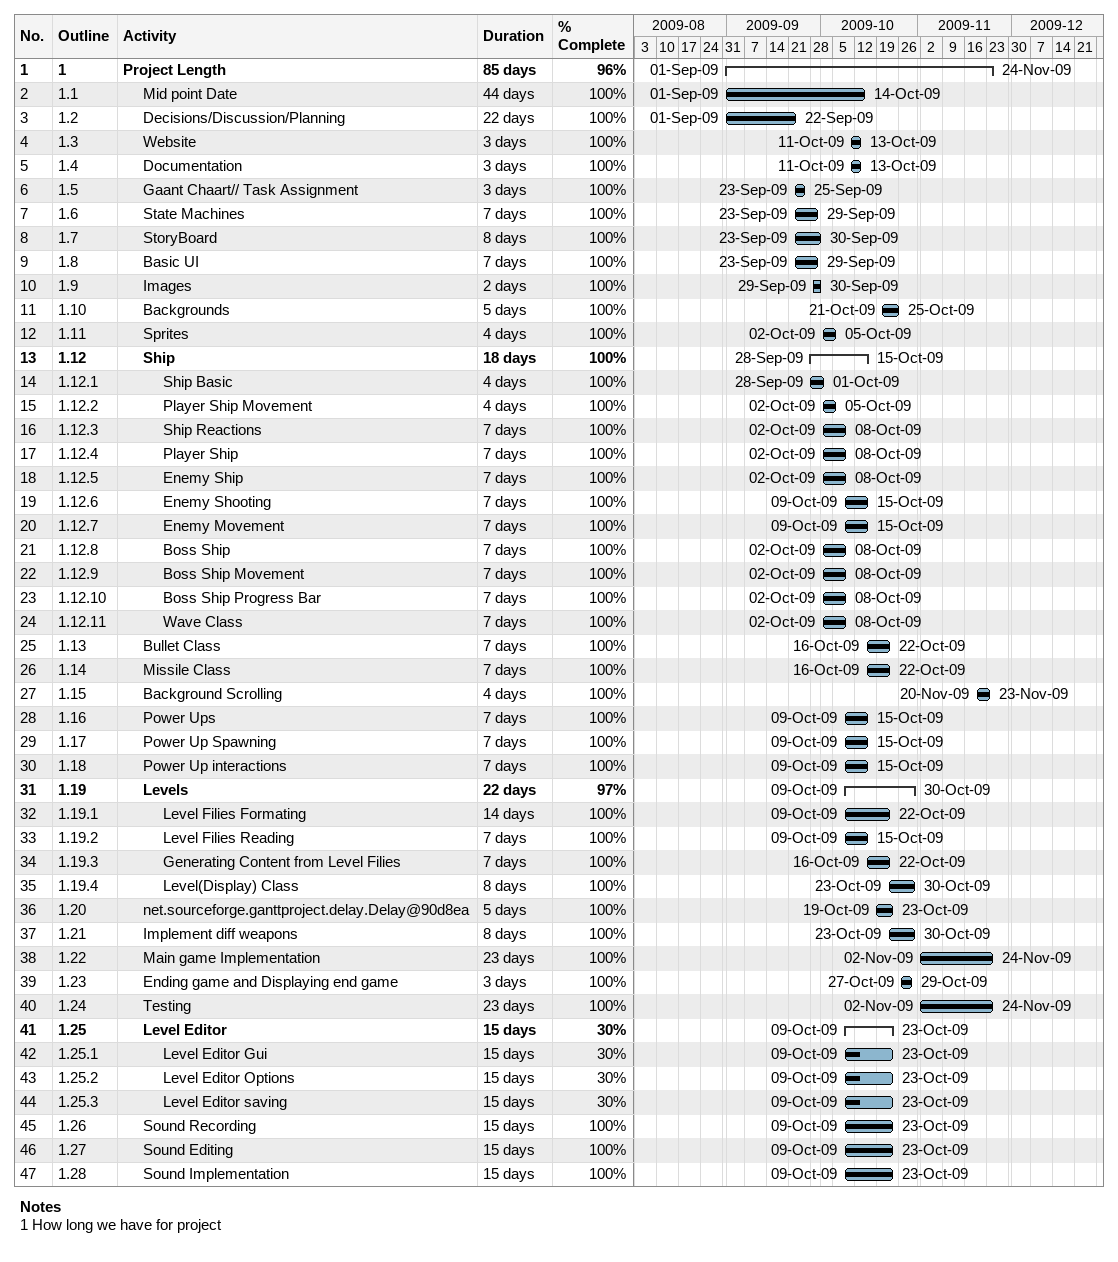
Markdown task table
| ID | WBS | Task | Duration | Start | Finish | % complete |
|---|---|---|---|---|---|---|
| 1 | 1 | **Project Length** | 85d | 2009-09-01 | 2009-11-24 | 96 |
| 2 | 1.1 | Mid point Date | 44d | 2009-09-01 | 2009-10-14 | 100 |
| 3 | 1.2 | Decisions/Discussion/Planning | 22d | 2009-09-01 | 2009-09-22 | 100 |
| 4 | 1.3 | Website | 3d | 2009-10-11 | 2009-10-13 | 100 |
| 5 | 1.4 | Documentation | 3d | 2009-10-11 | 2009-10-13 | 100 |
| 6 | 1.5 | Gaant Chaart// Task Assignment | 3d | 2009-09-23 | 2009-09-25 | 100 |
| 7 | 1.6 | State Machines | 7d | 2009-09-23 | 2009-09-29 | 100 |
| 8 | 1.7 | StoryBoard | 8d | 2009-09-23 | 2009-09-30 | 100 |
| 9 | 1.8 | Basic UI | 7d | 2009-09-23 | 2009-09-29 | 100 |
| 10 | 1.9 | Images | 2d | 2009-09-29 | 2009-09-30 | 100 |
| 11 | 1.10 | Backgrounds | 5d | 2009-10-21 | 2009-10-25 | 100 |
| 12 | 1.11 | Sprites | 4d | 2009-10-02 | 2009-10-05 | 100 |
| 13 | 1.12 | **Ship** | 18d | 2009-09-28 | 2009-10-15 | 100 |
| 14 | 1.12.1 | Ship Basic | 4d | 2009-09-28 | 2009-10-01 | 100 |
| 15 | 1.12.2 | Player Ship Movement | 4d | 2009-10-02 | 2009-10-05 | 100 |
| 16 | 1.12.3 | Ship Reactions | 7d | 2009-10-02 | 2009-10-08 | 100 |
| 17 | 1.12.4 | Player Ship | 7d | 2009-10-02 | 2009-10-08 | 100 |
| 18 | 1.12.5 | Enemy Ship | 7d | 2009-10-02 | 2009-10-08 | 100 |
| 19 | 1.12.6 | Enemy Shooting | 7d | 2009-10-09 | 2009-10-15 | 100 |
| 20 | 1.12.7 | Enemy Movement | 7d | 2009-10-09 | 2009-10-15 | 100 |
| 21 | 1.12.8 | Boss Ship | 7d | 2009-10-02 | 2009-10-08 | 100 |
| 22 | 1.12.9 | Boss Ship Movement | 7d | 2009-10-02 | 2009-10-08 | 100 |
| 23 | 1.12.10 | Boss Ship Progress Bar | 7d | 2009-10-02 | 2009-10-08 | 100 |
| 24 | 1.12.11 | Wave Class | 7d | 2009-10-02 | 2009-10-08 | 100 |
| 25 | 1.13 | Bullet Class | 7d | 2009-10-16 | 2009-10-22 | 100 |
| 26 | 1.14 | Missile Class | 7d | 2009-10-16 | 2009-10-22 | 100 |
| 27 | 1.15 | Background Scrolling | 4d | 2009-11-20 | 2009-11-23 | 100 |
| 28 | 1.16 | Power Ups | 7d | 2009-10-09 | 2009-10-15 | 100 |
| 29 | 1.17 | Power Up Spawning | 7d | 2009-10-09 | 2009-10-15 | 100 |
| 30 | 1.18 | Power Up interactions | 7d | 2009-10-09 | 2009-10-15 | 100 |
| 31 | 1.19 | **Levels** | 22d | 2009-10-09 | 2009-10-30 | 97 |
| 32 | 1.19.1 | Level Filies Formating | 14d | 2009-10-09 | 2009-10-22 | 100 |
| 33 | 1.19.2 | Level Filies Reading | 7d | 2009-10-09 | 2009-10-15 | 100 |
| 34 | 1.19.3 | Generating Content from Level Filies | 7d | 2009-10-16 | 2009-10-22 | 100 |
| 35 | 1.19.4 | Level(Display) Class | 8d | 2009-10-23 | 2009-10-30 | 100 |
| 36 | 1.20 | net.sourceforge.ganttproject.delay.Delay@90d8ea | 5d | 2009-10-19 | 2009-10-23 | 100 |
| 37 | 1.21 | Implement diff weapons | 8d | 2009-10-23 | 2009-10-30 | 100 |
| 38 | 1.22 | Main game Implementation | 23d | 2009-11-02 | 2009-11-24 | 100 |
| 39 | 1.23 | Ending game and Displaying end game | 3d | 2009-10-27 | 2009-10-29 | 100 |
| 40 | 1.24 | Testing | 23d | 2009-11-02 | 2009-11-24 | 100 |
| 41 | 1.25 | **Level Editor** | 15d | 2009-10-09 | 2009-10-23 | 30 |
| 42 | 1.25.1 | Level Editor Gui | 15d | 2009-10-09 | 2009-10-23 | 30 |
| 43 | 1.25.2 | Level Editor Options | 15d | 2009-10-09 | 2009-10-23 | 30 |
| 44 | 1.25.3 | Level Editor saving | 15d | 2009-10-09 | 2009-10-23 | 30 |
| 45 | 1.26 | Sound Recording | 15d | 2009-10-09 | 2009-10-23 | 100 |
| 46 | 1.27 | Sound Editing | 15d | 2009-10-09 | 2009-10-23 | 100 |
| 47 | 1.28 | Sound Implementation | 15d | 2009-10-09 | 2009-10-23 | 100 |

Notes
- 1: How long we have for project
